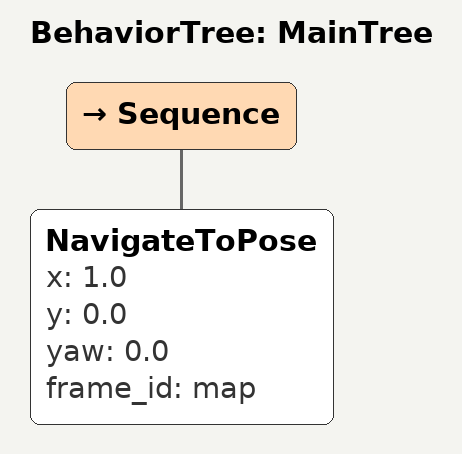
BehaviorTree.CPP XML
<?xml version="1.0" encoding="UTF-8"?>
<root BTCPP_format="4">
    <BehaviorTree ID="MainTree">
        <Sequence>
            <NavigateToPose x="1.0" y="0.0" yaw="0.0" frame_id="map"/>
        </Sequence>
    </BehaviorTree>
</root>
